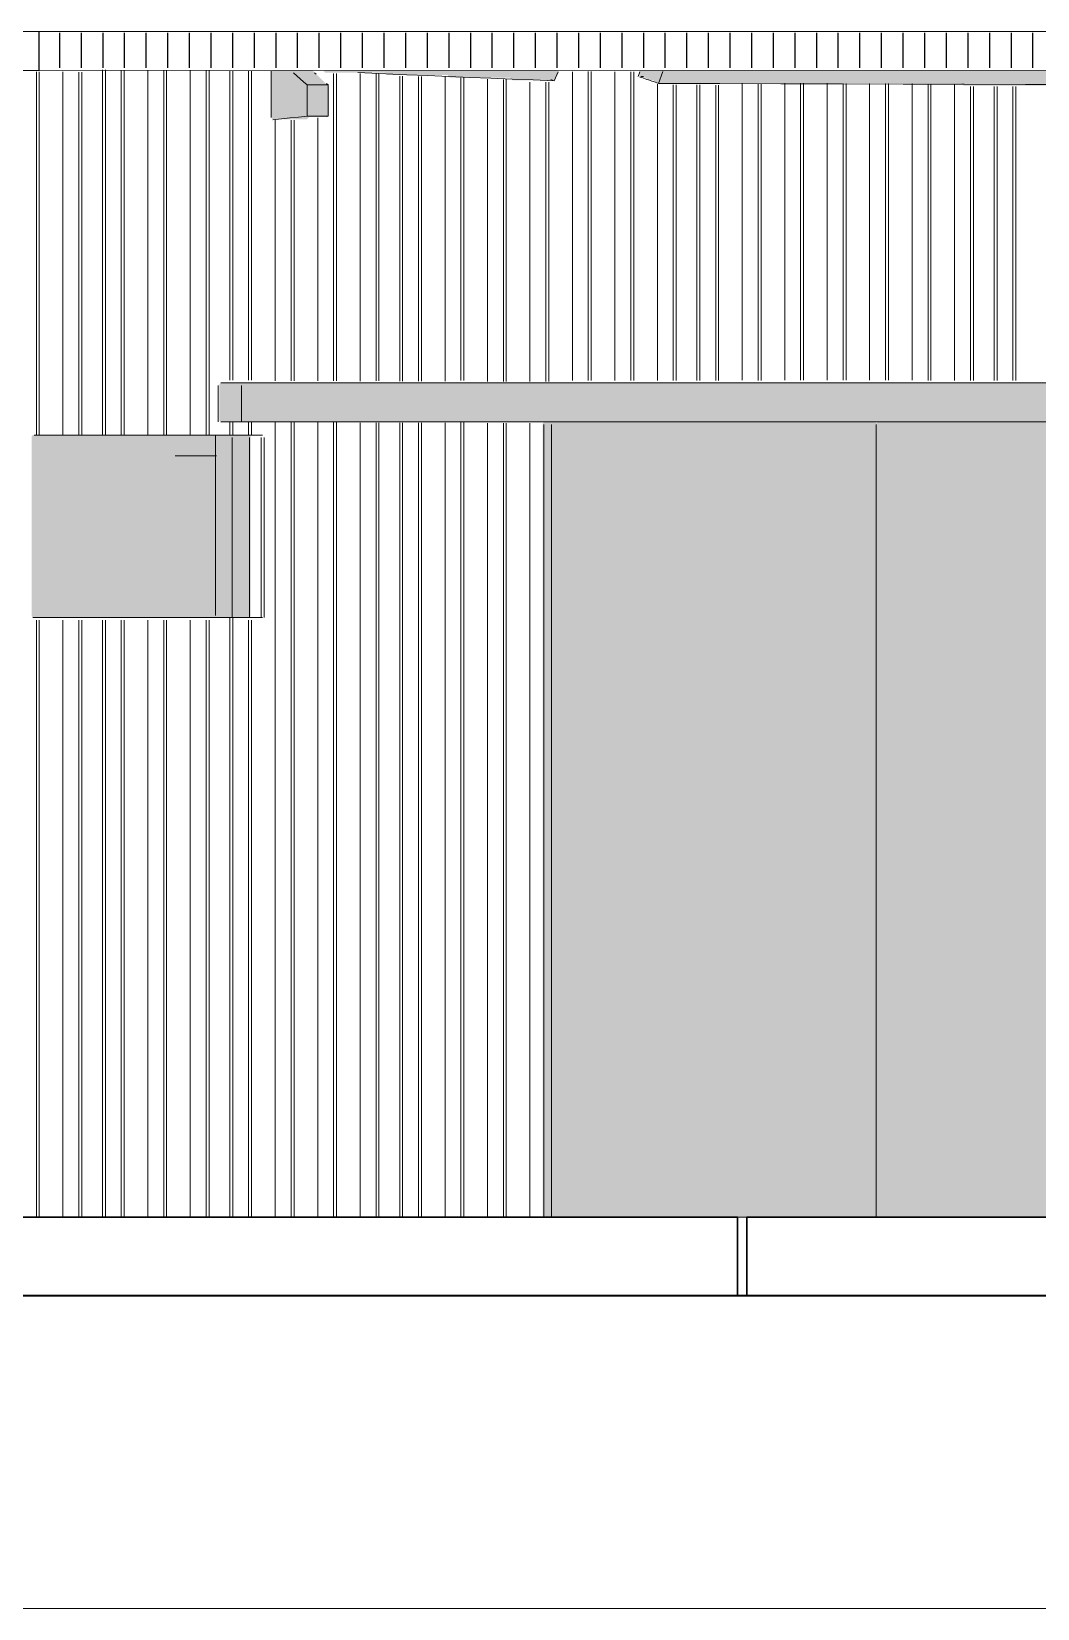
# Model space of a CAD drawing. Header units: millimetres. Extents: x 0 to 84100, y 0 to 59400.
# Drawn here: x 51480 to 55337, y 29193 to 35240 of the extents above; entities that cross this region are included whole.
import ezdxf

# ---------------------------------------------------------------- set-up
doc = ezdxf.new("R2010")
doc.units = ezdxf.units.MM
for name, color, linetype, lineweight in [('01_切断（構造・壁）', 7, 'Continuous', 35), ('09_立面の外形', 7, 'Continuous', 30), ('10_見えがかり', 7, 'Continuous', 13), ('12_見えがかり（ガラス）', 5, 'Continuous', 9), ('50_寸法', 3, 'Continuous', 9)]:
    doc.layers.add(name, color=color, linetype=linetype, lineweight=lineweight)

msp = doc.modelspace()

# ---------------------------------------------------------------- hatches: boundary and pattern name
at = {"layer": '10_見えがかり', "true_color": 0xe9dcc4}
for points in [[(52620.3, 35028.1), (52620.3, 34918.1), (52615.3, 34913.1), (52545.3, 34913.1), (52535.3, 34903.1), (52405.3, 34903.1), (52400.3, 34908.1), (52400.3, 35088.1), (52405.3, 35093.1), (52555.3, 35093.1)], [(57260.3, 33888.1), (57260.3, 33748.1), (57255.3, 33743.1), (52205.3, 33743.1), (52200.3, 33748.1), (52200.3, 33888.1), (52205.3, 33893.1), (57255.3, 33893.1)], [(54720.3, 33738.1), (54720.3, 30698.1), (54715.3, 30693.1), (53445.3, 30693.1), (53440.3, 30698.1), (53440.3, 33738.1), (53445.3, 33743.1), (54715.3, 33743.1)], [(55960.3, 33738.1), (55960.3, 30698.1), (55955.3, 30693.1), (54725.3, 30693.1), (54720.3, 30698.1), (54720.3, 33738.1), (54725.3, 33743.1), (55955.3, 33743.1)]]:
    msp.add_hatch(color=8, dxfattribs=at).paths.add_polyline_path(points)
at = {"layer": '10_見えがかり', "true_color": 0xbdbdbd}
for points in [[(53500.3, 35088.1), (53500.3, 35078.1), (53490.3, 35068.1), (53490.3, 35058.1), (53485.3, 35053.1), (53325.3, 35053.1), (53315.3, 35063.1), (53085.3, 35063.1), (53075.3, 35073.1), (52845.3, 35073.1), (52835.3, 35083.1), (52605.3, 35083.1), (52600.3, 35088.1), (52605.3, 35093.1), (53495.3, 35093.1)], [(56720.3, 35088.1), (56710.3, 35078.1), (56710.3, 35058.1), (56700.3, 35048.1), (56700.3, 35038.1), (56695.3, 35033.1), (55055.3, 35033.1), (55045.3, 35043.1), (53875.3, 35043.1), (53865.3, 35053.1), (53845.3, 35053.1), (53835.3, 35063.1), (53815.3, 35063.1), (53810.3, 35068.1), (53810.3, 35088.1), (53815.3, 35093.1), (56715.3, 35093.1)]]:
    msp.add_hatch(color=8, dxfattribs=at).paths.add_polyline_path(points)
at = {"layer": '12_見えがかり（ガラス）', "true_color": 0xdce9f2}
msp.add_hatch(color=8, dxfattribs=at).paths.add_polyline_path([(52315.3, 33693.1), (52320.3, 33688.1), (52320.3, 32998.1), (52315.3, 32993.1), (51485.3, 32993.1), (51480.3, 32998.1), (51480.3, 33688.1), (51485.3, 33693.1)])

# ---------------------------------------------------------------- linework, layer by layer
at = {"layer": '01_切断（構造・壁）'}
msp.add_lwpolyline([(18470.3, 30393.1), (61629.7, 30393.1)], dxfattribs=at)
at = {"layer": '09_立面の外形'}
msp.add_lwpolyline([(58305.5, 30693.1), (54222.5, 30693.1), (54222.5, 30393.1), (54222.5, 30393.1), (54222.1, 30393.1), (54221.7, 30393.1), (54221.1, 30393.1), (54220.5, 30393.1), (54219.2, 30393.1), (54218.6, 30393.1), (54217.6, 30393.1), (54217, 30393.1), (54215.8, 30393.1), (54215.1, 30393.1), (54213.8, 30393.1), (54213, 30393.1), (54211.7, 30393.1), (54210.7, 30393.1), (54209.6, 30393.1), (54208.4, 30393.1), (54207.4, 30393.1), (54206.1, 30393.1), (54204.5, 30393.1), (54203, 30393.1), (54201.7, 30393.1), (54200.7, 30393.1), (54199.5, 30393.1), (54198.4, 30393.1), (54197.4, 30393.1), (54195.3, 30393.1), (54193.3, 30393.1), (54191.5, 30393.1), (54188.6, 30393.1), (54187.6, 30393.1), (54187, 30393.1), (54186.8, 30393.1), (54186.6, 30393.1), (54186.6, 30393.1), (54186.6, 30693.1), (44109.6, 30693.1)], dxfattribs=at)
at = {"layer": '09b_立面_大和張り'}
for points in [[(51588.2, 35101.1), (51588.2, 35235.1)], [(51671.1, 35101.1), (51671.1, 35235.1)], [(51754.1, 35101.1), (51754.1, 35235.1)], [(51837, 35101.1), (51837, 35235.1)], [(51919.9, 35101.1), (51919.9, 35235.1)], [(52002.9, 35101.1), (52002.9, 35235.1)], [(52085.8, 35101.1), (52085.8, 35235.1)], [(52168.7, 35101.1), (52168.7, 35235.1)], [(52251.7, 35101.1), (52251.7, 35235.1)], [(52334.6, 35101.1), (52334.6, 35235.1)], [(52417.5, 35101.1), (52417.5, 35235.1)], [(52500.4, 35101.1), (52500.4, 35235.1)], [(52583.4, 35101.1), (52583.4, 35235.1)], [(52666.3, 35101.1), (52666.3, 35235.1)], [(52749.2, 35101.1), (52749.2, 35235.1)], [(52832.2, 35101.1), (52832.2, 35235.1)], [(52915.1, 35101.1), (52915.1, 35235.1)], [(52998, 35101.1), (52998, 35235.1)], [(53081, 35101.1), (53081, 35235.1)], [(53163.9, 35101.1), (53163.9, 35235.1)], [(53246.8, 35101.1), (53246.8, 35235.1)], [(53329.8, 35101.1), (53329.8, 35235.1)], [(53412.7, 35101.1), (53412.7, 35235.1)], [(53495.6, 35101.1), (53495.6, 35235.1)], [(53578.6, 35101.1), (53578.6, 35235.1)], [(53661.5, 35101.1), (53661.5, 35235.1)], [(53744.4, 35101.1), (53744.4, 35235.1)], [(53827.3, 35101.1), (53827.3, 35235.1)], [(53910.3, 35101.1), (53910.3, 35235.1)], [(53993.2, 35101.1), (53993.2, 35235.1)], [(54076.1, 35101.1), (54076.1, 35235.1)], [(54159.1, 35101.1), (54159.1, 35235.1)], [(54242, 35101.1), (54242, 35235.1)], [(54324.9, 35101.1), (54324.9, 35235.1)], [(54407.9, 35101.1), (54407.9, 35235.1)], [(54490.8, 35101.1), (54490.8, 35235.1)], [(54573.7, 35101.1), (54573.7, 35235.1)], [(54656.7, 35101.1), (54656.7, 35235.1)], [(54739.6, 35101.1), (54739.6, 35235.1)], [(54822.5, 35101.1), (54822.5, 35235.1)], [(54905.4, 35101.1), (54905.4, 35235.1)], [(54988.4, 35101.1), (54988.4, 35235.1)], [(55071.3, 35101.1), (55071.3, 35235.1)], [(55154.2, 35101.1), (55154.2, 35235.1)], [(55237.2, 35101.1), (55237.2, 35235.1)], [(55320.1, 35101.1), (55320.1, 35235.1)]]:
    msp.add_lwpolyline(points, dxfattribs=at)
at = {"layer": '10_見えがかり'}
for points in [[(51507.8, 35240.3), (51329.7, 35240.3)], [(51500.8, 35240.3), (51493.9, 35240.3)], [(51502.1, 35240.3), (51494.9, 35240.3)], [(51507.8, 35240.3), (51500.8, 35240.3)], [(51502.1, 35240.3), (51509.4, 35240.3)], [(51507.8, 35240.3), (51507.8, 35227.8)], [(51507.8, 35215.3), (51507.8, 35227.8)], [(51507.8, 35202.8), (51507.8, 35215.3)], [(51507.8, 35190.3), (51507.8, 35202.8)], [(56649.1, 35240.1), (51509.4, 35240.3)], [(51509.4, 35240.3), (51509.4, 35215.3)], [(51509.4, 35240.3), (51509.4, 35227.8)], [(51509.4, 35215.3), (51509.4, 35227.8)], [(51509.4, 35202.8), (51509.4, 35215.3)], [(51509.4, 35190.3), (51509.4, 35202.8)], [(51507.8, 35177.8), (51507.8, 35190.3)], [(51507.8, 35165.3), (51507.8, 35177.8)], [(51507.8, 35152.8), (51507.8, 35165.3)], [(51507.8, 35140.3), (51507.8, 35152.8)], [(51507.8, 35127.8), (51507.8, 35140.3)], [(51509.4, 35177.8), (51509.4, 35190.3)], [(51509.4, 35165.3), (51509.4, 35177.8)], [(51509.4, 35152.8), (51509.4, 35165.3)], [(51509.4, 35140.3), (51509.4, 35152.8)], [(51509.4, 35127.8), (51509.4, 35140.3)], [(51507.8, 35090.3), (51329.7, 35090.3)], [(51493.9, 35090.3), (51500.8, 35090.3)], [(51494.9, 35090.3), (51502.1, 35090.3)], [(51498.5, 33693.1), (51498.5, 35085.6)], [(51500.8, 35090.3), (51507.8, 35090.3)], [(51502.1, 35090.3), (51509.4, 35090.3)], [(51507.8, 35115.3), (51507.8, 35127.8)], [(51507.8, 35102.8), (51507.8, 35115.3)], [(51507.8, 35090.3), (51507.8, 35102.8)], [(51509.4, 35115.3), (51509.4, 35127.8)], [(51509.4, 35102.8), (51509.4, 35115.3)], [(51509.4, 35090.3), (51509.4, 35102.8)], [(56649.1, 35090.1), (51509.4, 35090.3)], [(51509.6, 33693.1), (51509.6, 35085.6)], [(51600.3, 33693.1), (51600.3, 35085.2)], [(51661.3, 33693.1), (51661.3, 35084.8)], [(51672.4, 33693.1), (51672.4, 35084.8)], [(51752.1, 35093), (51752.1, 33693.1)], [(51763.2, 33693.1), (51763.2, 35093)], [(51824.1, 33693.1), (51824.1, 35092.8)], [(51835.2, 33693.1), (51835.2, 35092.8)], [(51926, 33693.1), (51926, 35092.4)], [(51986.9, 33693.1), (51986.9, 35092.2)], [(51998, 33693.1), (51998, 35092.2)], [(52088.8, 33693.1), (52088.8, 35091.9)], [(52149.7, 33693.1), (52149.7, 35091.6)], [(52160.8, 33693.1), (52160.8, 35091.6)], [(52240.5, 35091.3), (52240.5, 33902.9)], [(52251.6, 33902.9), (52251.6, 35091.3)], [(52312.6, 35091.1), (52312.6, 33902.8)], [(52323.7, 35091.1), (52323.7, 33902.8)], [(52398.5, 35088.6), (52398.5, 34910.1)], [(52484.1, 35082.1), (52497.2, 35070.5)], [(52564.8, 35082.1), (52571.4, 35076.3)], [(52638.2, 33900.5), (52638.2, 35079.5)], [(52649.3, 33900.5), (52649.3, 35079.5)], [(52758.1, 35081.6), (52731.3, 35082.8)], [(52740.1, 33900.2), (52740.1, 35079.2)], [(52838.8, 35078.3), (52758.1, 35081.6)], [(52801, 33900.3), (52801, 35079.2)], [(52812.1, 33900.3), (52812.1, 35079.2)], [(52919.4, 35074.9), (52838.8, 35078.3)], [(53000, 35071.5), (52919.4, 35074.9)], [(53498.8, 35085.4), (53483.7, 35051.2)], [(53554.2, 33902), (53554.2, 35085.7)], [(53615.1, 33902.1), (53615.1, 35086.5)], [(53626.2, 33902.1), (53626.2, 35086.5)], [(53717, 33902.1), (53717, 35086.2)], [(53778, 35085.9), (53778, 33902.1)], [(53789.1, 35085.9), (53789.1, 33902.1)], [(53813.1, 35086), (53806.7, 35068)], [(53900.5, 35086.6), (53884.7, 35041.7)], [(52497.2, 35070.5), (52510.4, 35058.9)], [(52510.4, 35058.9), (52523.5, 35047.4)], [(52523.5, 35047.4), (52536.7, 35035.8)], [(52536.7, 35035.8), (52617.3, 35035.8)], [(52536.7, 35035.8), (52536.7, 35020.8)], [(52536.7, 35020.8), (52536.7, 35005.8)], [(52610.8, 35041.6), (52617.3, 35035.8)], [(52617.3, 35035.8), (52617.3, 35020.8)], [(52617.3, 35020.8), (52617.3, 35005.8)], [(52891.8, 35068.6), (52891.8, 33899.8)], [(52902.9, 33899.8), (52902.9, 35068.6)], [(52963.9, 33899.6), (52963.9, 35068.3)], [(52975, 33899.6), (52975, 35068.3)], [(53080.6, 35068.1), (53000, 35071.5)], [(53065.7, 33899.3), (53065.7, 35067.9)], [(53161.2, 35064.7), (53080.6, 35068.1)], [(53126.7, 33902.5), (53126.7, 35062.3)], [(53137.8, 33902.5), (53137.8, 35062.3)], [(53241.8, 35061.4), (53161.2, 35064.7)], [(53228.6, 33898.8), (53228.6, 35057.3)], [(53322.5, 35058), (53241.8, 35061.4)], [(53289.5, 33898.6), (53289.5, 35057)], [(53300.6, 33898.6), (53300.6, 35057)], [(53403.1, 35054.6), (53322.5, 35058)], [(53391.4, 33898.4), (53391.4, 35046.7)], [(53483.7, 35051.2), (53403.1, 35054.6)], [(53452.3, 35046.4), (53452.3, 33898.2)], [(53463.4, 35046.4), (53463.4, 33898.2)], [(53470.8, 35056.7), (53477.2, 35054)], [(53477.2, 35054), (53483.7, 35051.2)], [(53819.7, 35063.6), (53813.2, 35065.8)], [(53816.5, 35067.9), (53826.3, 35067.9)], [(53826.2, 35061.4), (53819.7, 35063.6)], [(53832.7, 35059.2), (53826.2, 35061.4)], [(53839.2, 35057), (53832.7, 35059.2)], [(53845.7, 35054.8), (53839.2, 35057)], [(53852.2, 35052.6), (53845.7, 35054.8)], [(53858.7, 35050.4), (53852.2, 35052.6)], [(53865.2, 35048.2), (53858.7, 35050.4)], [(53871.7, 35046), (53865.2, 35048.2)], [(53878.2, 35043.9), (53871.7, 35046)], [(53884.7, 35041.7), (53878.2, 35043.9)], [(53879.8, 33902.4), (53879.8, 35038.3)], [(54119.1, 35041), (53884.7, 35041.7)], [(53940.8, 33902), (53940.8, 35035.7)], [(53951.9, 33902), (53951.9, 35035.7)], [(54031.6, 35035.4), (54031.6, 33901.9)], [(54042.7, 33901.9), (54042.7, 35035.4)], [(54103.6, 33901.9), (54103.6, 35035.1)], [(54114.7, 33901.9), (54114.7, 35035.1)], [(54353.5, 35040.2), (54119.1, 35041)], [(54205.5, 33903.1), (54205.5, 35042.9)], [(54266.4, 33902.3), (54266.4, 35038.1)], [(54277.5, 33902.3), (54277.5, 35038.1)], [(54587.9, 35039.5), (54353.5, 35040.2)], [(54368.3, 33903), (54368.3, 35042.3)], [(54429.2, 33903), (54429.2, 35042.1)], [(54440.3, 33903), (54440.3, 35042.1)], [(54531.1, 33902.9), (54531.1, 35041.8)], [(54822.3, 35038.8), (54587.9, 35039.5)], [(54592.1, 33902.9), (54592.1, 35041.5)], [(54603.2, 33902.9), (54603.2, 35041.5)], [(54693.9, 33902.8), (54693.9, 35041.2)], [(54754.9, 33902.8), (54754.9, 35041)], [(54766, 33902.8), (54766, 35041)], [(55056.7, 35038.1), (54822.3, 35038.8)], [(54856.8, 33902.8), (54856.8, 35040.7)], [(54917.7, 35040.4), (54917.7, 33902.7)], [(54928.8, 35040.4), (54928.8, 33902.7)], [(55019.6, 33902.1), (55019.6, 35036.5)], [(55291.2, 35037.4), (55056.7, 35038.1)], [(55080.5, 33902.6), (55080.5, 35029.9)], [(55091.6, 33902.6), (55091.6, 35029.9)], [(55171.3, 35029.6), (55171.3, 33902.6)], [(55182.4, 33902.6), (55182.4, 35029.6)], [(55243.4, 33902.5), (55243.4, 35029.4)], [(55254.5, 33902.5), (55254.5, 35029.4)], [(55525.6, 35036.7), (55291.2, 35037.4)], [(52536.7, 35005.8), (52536.7, 34990.8)], [(52536.7, 34990.8), (52536.7, 34975.8)], [(52536.7, 34975.8), (52536.7, 34960.8)], [(52536.7, 34960.8), (52536.7, 34945.8)], [(52617.3, 35005.8), (52617.3, 34990.8)], [(52617.3, 34990.8), (52617.3, 34975.8)], [(52617.3, 34975.8), (52617.3, 34960.8)], [(52617.3, 34960.8), (52617.3, 34945.8)], [(52438.3, 34905.5), (52405.6, 34902.1)], [(52414.4, 33900.9), (52414.4, 34900.1)], [(52471.1, 34908.9), (52438.3, 34905.5)], [(52503.9, 34912.4), (52471.1, 34908.9)], [(52475.4, 33901), (52475.4, 34900.3)], [(52486.5, 33901), (52486.5, 34900.3)], [(52536.7, 34915.8), (52503.9, 34912.4)], [(52536.7, 34945.8), (52536.7, 34930.8)], [(52536.7, 34930.8), (52536.7, 34915.8)], [(52536.7, 34915.8), (52617.3, 34915.8)], [(52577.3, 33900.7), (52577.3, 34909.9)], [(52617.3, 34915.8), (52609.2, 34914.9)], [(52617.3, 34945.8), (52617.3, 34930.8)], [(52617.3, 34930.8), (52617.3, 34915.8)], [(52195.8, 33743.1), (52195.8, 33883.1)], [(52205.7, 33893.1), (52284.6, 33893.1)], [(52284.6, 33893.1), (57255.3, 33893.1)], [(52284.6, 33743.1), (52284.6, 33883.1)], [(52360.5, 33693.1), (51489.6, 33693.1)], [(51509.6, 33693.1), (51498.5, 33693.1)], [(51498.5, 33693.1), (51589.2, 33693.1)], [(51509.6, 33693.1), (51600.3, 33693.1)], [(51600.3, 33693.1), (51589.2, 33693.1)], [(51672.4, 33693.1), (51661.3, 33693.1)], [(51661.3, 33693.1), (51752.1, 33693.1)], [(51672.4, 33693.1), (51763.2, 33693.1)], [(51763.2, 33693.1), (51752.1, 33693.1)], [(51835.2, 33693.1), (51824.1, 33693.1)], [(51824.1, 33693.1), (51914.9, 33693.1)], [(51835.2, 33693.1), (51926, 33693.1)], [(51926, 33693.1), (51914.9, 33693.1)], [(51998, 33693.1), (51986.9, 33693.1)], [(51986.9, 33693.1), (52077.7, 33693.1)], [(51998, 33693.1), (52088.8, 33693.1)], [(52088.8, 33693.1), (52077.7, 33693.1)], [(52160.8, 33693.1), (52149.7, 33693.1)], [(52149.7, 33693.1), (52240.5, 33693.1)], [(52160.8, 33693.1), (52251.6, 33693.1)], [(52185.7, 33000.5), (52185.7, 33689.7)], [(52284.6, 33743.1), (52205.7, 33743.1)], [(52240.5, 33743.1), (52240.5, 33693.1)], [(52251.6, 33693.1), (52240.5, 33693.1)], [(52249.4, 32993.1), (52249.4, 33683.1)], [(52251.6, 33693.1), (52251.6, 33743.1)], [(52284.6, 33743.1), (57255.3, 33743.1)], [(52312.6, 33743.1), (52312.6, 33693.1)], [(52323.7, 33693.1), (52312.6, 33693.1)], [(52312.6, 33693.1), (52360.5, 33693.1)], [(52323.7, 33743.1), (52323.7, 33693.1)], [(52323.7, 33693.1), (52362, 33693.1)], [(52366, 33693.1), (52360.5, 33693.1)], [(52360.5, 32993.1), (52360.5, 33683.1)], [(52360.5, 33683.1), (52360.5, 32993.1)], [(52371.6, 33683.1), (52371.6, 32993.1)], [(52414.4, 30693.1), (52414.4, 33741)], [(52475.4, 30693.1), (52475.4, 33741.1)], [(52486.5, 30693.1), (52486.5, 33741.1)], [(52577.3, 30693.1), (52577.3, 33740.8)], [(52638.2, 30693.1), (52638.2, 33740.6)], [(52649.3, 30693.1), (52649.3, 33740.6)], [(52740.1, 30693.1), (52740.1, 33740.4)], [(52801, 30693.1), (52801, 33740.4)], [(52812.1, 30693.1), (52812.1, 33740.4)], [(52891.8, 33739.9), (52891.8, 30693.1)], [(52902.9, 30693.1), (52902.9, 33739.9)], [(52963.9, 30693.1), (52963.9, 33739.8)], [(52975, 30693.1), (52975, 33739.8)], [(53065.7, 30693.1), (53065.7, 33739.5)], [(53126.7, 30693.1), (53126.7, 33742.5)], [(53137.8, 30693.1), (53137.8, 33742.5)], [(53228.6, 30693.1), (53228.6, 33739.1)], [(53289.5, 30693.1), (53289.5, 33738.9)], [(53300.6, 30693.1), (53300.6, 33738.9)], [(53391.4, 30693.1), (53391.4, 33738.6)], [(53444.7, 30693.1), (53444.7, 33733.1)], [(53474.3, 30693.1), (53474.3, 33733.1)], [(54719.4, 30693.1), (54719.4, 33733.1)], [(54719.4, 30693.1), (54719.4, 33733.1)], [(52189.8, 33613.1), (52030.3, 33613.1)], [(52360.5, 32993.1), (51489.6, 32993.1)], [(51509.6, 32993.1), (51498.5, 32993.1)], [(51589.2, 32993.1), (51498.5, 32993.1)], [(51498.5, 30693.1), (51498.5, 32983.1)], [(51600.3, 32993.1), (51509.6, 32993.1)], [(51509.6, 32983.1), (51509.6, 30693.1)], [(51600.3, 32993.1), (51589.2, 32993.1)], [(51600.3, 32983.1), (51600.3, 30693.1)], [(51672.4, 32993.1), (51661.3, 32993.1)], [(51752.1, 32993.1), (51661.3, 32993.1)], [(51661.3, 30693.1), (51661.3, 32983.1)], [(51763.2, 32993.1), (51672.4, 32993.1)], [(51672.4, 32983.1), (51672.4, 30693.1)], [(51763.2, 32993.1), (51752.1, 32993.1)], [(51752.1, 32983.1), (51752.1, 30693.1)], [(51763.2, 32983.1), (51763.2, 30693.1)], [(51835.2, 32993.1), (51824.1, 32993.1)], [(51914.9, 32993.1), (51824.1, 32993.1)], [(51824.1, 30693.1), (51824.1, 32983.1)], [(51926, 32993.1), (51835.2, 32993.1)], [(51835.2, 32983.1), (51835.2, 30693.1)], [(51926, 32993.1), (51914.9, 32993.1)], [(51926, 32983.1), (51926, 30693.1)], [(51998, 32993.1), (51986.9, 32993.1)], [(52077.7, 32993.1), (51986.9, 32993.1)], [(51986.9, 30693.1), (51986.9, 32983.1)], [(52088.8, 32993.1), (51998, 32993.1)], [(51998, 32983.1), (51998, 30693.1)], [(52088.8, 32993.1), (52077.7, 32993.1)], [(52088.8, 32983.1), (52088.8, 30693.1)], [(52160.8, 32993.1), (52149.7, 32993.1)], [(52240.5, 32993.1), (52149.7, 32993.1)], [(52149.7, 30693.1), (52149.7, 32983.1)], [(52251.6, 32993.1), (52160.8, 32993.1)], [(52160.8, 32983.1), (52160.8, 30693.1)], [(52251.6, 32993.1), (52240.5, 32993.1)], [(52240.5, 32993.1), (52240.5, 30693.1)], [(52251.6, 32993.1), (52251.6, 30693.1)], [(52360.5, 32993.1), (52312.6, 32993.1)], [(52323.7, 32993.1), (52312.6, 32993.1)], [(52312.6, 30693.1), (52312.6, 32983.1)], [(52362, 32993.1), (52323.7, 32993.1)], [(52323.7, 32983.1), (52323.7, 30693.1)], [(52366, 32993.1), (52360.5, 32993.1)], [(53437.4, 30693.1), (51299.6, 30693.1)], [(51509.6, 30693.1), (51498.5, 30693.1)], [(51498.5, 30693.1), (51589.2, 30693.1)], [(51509.6, 30693.1), (51600.3, 30693.1)], [(51600.3, 30693.1), (51589.2, 30693.1)], [(51672.4, 30693.1), (51661.3, 30693.1)], [(51661.3, 30693.1), (51752.1, 30693.1)], [(51672.4, 30693.1), (51763.2, 30693.1)], [(51763.2, 30693.1), (51752.1, 30693.1)], [(51835.2, 30693.1), (51824.1, 30693.1)], [(51824.1, 30693.1), (51914.9, 30693.1)], [(51835.2, 30693.1), (51926, 30693.1)], [(51926, 30693.1), (51914.9, 30693.1)], [(51998, 30693.1), (51986.9, 30693.1)], [(51986.9, 30693.1), (52077.7, 30693.1)], [(51998, 30693.1), (52088.8, 30693.1)], [(52088.8, 30693.1), (52077.7, 30693.1)], [(52160.8, 30693.1), (52149.7, 30693.1)], [(52149.7, 30693.1), (52240.5, 30693.1)], [(52160.8, 30693.1), (52251.6, 30693.1)], [(52251.6, 30693.1), (52240.5, 30693.1)], [(52323.7, 30693.1), (52312.6, 30693.1)], [(52312.6, 30693.1), (52403.3, 30693.1)], [(52323.7, 30693.1), (52414.4, 30693.1)], [(52414.4, 30693.1), (52403.3, 30693.1)], [(52486.5, 30693.1), (52475.4, 30693.1)], [(52475.4, 30693.1), (52566.2, 30693.1)], [(52486.5, 30693.1), (52577.3, 30693.1)], [(52577.3, 30693.1), (52566.2, 30693.1)], [(52649.3, 30693.1), (52638.2, 30693.1)], [(52638.2, 30693.1), (52729, 30693.1)], [(52649.3, 30693.1), (52740.1, 30693.1)], [(52740.1, 30693.1), (52729, 30693.1)], [(52812.1, 30693.1), (52801, 30693.1)], [(52801, 30693.1), (52891.8, 30693.1)], [(52812.1, 30693.1), (52902.9, 30693.1)], [(52902.9, 30693.1), (52891.8, 30693.1)], [(52975, 30693.1), (52963.9, 30693.1)], [(52963.9, 30693.1), (53054.6, 30693.1)], [(52975, 30693.1), (53065.7, 30693.1)], [(53065.7, 30693.1), (53054.6, 30693.1)], [(53137.8, 30693.1), (53126.7, 30693.1)], [(53126.7, 30693.1), (53217.4, 30693.1)], [(53137.8, 30693.1), (53228.6, 30693.1)], [(53228.6, 30693.1), (53217.4, 30693.1)], [(53300.6, 30693.1), (53289.5, 30693.1)], [(53289.5, 30693.1), (53380.3, 30693.1)], [(53300.6, 30693.1), (53391.4, 30693.1)], [(53391.4, 30693.1), (53380.3, 30693.1)], [(53454.6, 30693.1), (53444.7, 30693.1)], [(53474.3, 30693.1), (53444.7, 30693.1)], [(53474.3, 30693.1), (54719.4, 30693.1)], [(54186.6, 30393.1), (54186.6, 30693)], [(54222.5, 30393.1), (54222.5, 30693)], [(54709.6, 30693.1), (54719.4, 30693.1)], [(54719.4, 30693.1), (54709.6, 30693.1)], [(54719.4, 30693.1), (55964.6, 30693.1)], [(54188, 30393.1), (54186.6, 30393.1)], [(54189.1, 30393.1), (54186.6, 30393.1)], [(54198.4, 30393.1), (54186.6, 30393.1)], [(54203, 30393.1), (54186.6, 30393.1)], [(54205.3, 30393.1), (54186.6, 30393.1)], [(54207.4, 30393.1), (54186.6, 30393.1)], [(54209.6, 30393.1), (54186.6, 30393.1)], [(54211.7, 30393.1), (54186.6, 30393.1)], [(54215.8, 30393.1), (54186.6, 30393.1)], [(54217.6, 30393.1), (54186.6, 30393.1)], [(54221.5, 30393.1), (54186.6, 30393.1)], [(54222.5, 30393.1), (54186.6, 30393.1)], [(54222.5, 30393.1), (54186.6, 30393.1)], [(54222.3, 30393.1), (54186.6, 30393.1)], [(54221.8, 30393.1), (54186.6, 30393.1)], [(54221.1, 30393.1), (54186.6, 30393.1)], [(54218.6, 30393.1), (54186.6, 30393.1)], [(54217, 30393.1), (54186.6, 30393.1)], [(54215.1, 30393.1), (54186.6, 30393.1)], [(54202.7, 30393.1), (54186.6, 30393.1)], [(54193.9, 30393.1), (54186.6, 30393.1)], [(54196.3, 30393.1), (54186.6, 30393.1)], [(54195.2, 30393.1), (54186.6, 30393.1)], [(54194.1, 30393.1), (54186.6, 30393.1)], [(54193.1, 30393.1), (54186.6, 30393.1)], [(54192, 30393.1), (54186.6, 30393.1)], [(54193.3, 30393.1), (54186.6, 30393.1)], [(54191.5, 30393.1), (54186.6, 30393.1)], [(54188, 30393.1), (54189.1, 30393.1)], [(54189.9, 30393.1), (54188.6, 30393.1)], [(54189.1, 30393.1), (54190.5, 30393.1)], [(54191.5, 30393.1), (54189.9, 30393.1)], [(54190.5, 30393.1), (54192.1, 30393.1)], [(54193.3, 30393.1), (54191.5, 30393.1)], [(54192.1, 30393.1), (54194, 30393.1)], [(54194, 30393.1), (54196.1, 30393.1)], [(54196.1, 30393.1), (54198.4, 30393.1)], [(54198.4, 30393.1), (54200.7, 30393.1)], [(54200.7, 30393.1), (54203, 30393.1)], [(54203, 30393.1), (54205.3, 30393.1)], [(54205.3, 30393.1), (54207.4, 30393.1)], [(54207.4, 30393.1), (54209.6, 30393.1)], [(54209.6, 30393.1), (54211.7, 30393.1)], [(54211.7, 30393.1), (54213.8, 30393.1)], [(54213.8, 30393.1), (54215.8, 30393.1)], [(54217, 30393.1), (54215.1, 30393.1)], [(54215.8, 30393.1), (54217.6, 30393.1)], [(54218.6, 30393.1), (54217, 30393.1)], [(54217.6, 30393.1), (54219.2, 30393.1)], [(54220, 30393.1), (54218.6, 30393.1)], [(54219.2, 30393.1), (54220.5, 30393.1)], [(54221.1, 30393.1), (54220, 30393.1)]]:
    msp.add_lwpolyline(points, dxfattribs=at)
at = {"layer": '12_見えがかり（ガラス）'}
for points in [[(52316.1, 32993.1), (52316.1, 33683.1)], [(51484.7, 32993.1), (52316.1, 32993.1)], [(52301.3, 32993.1), (52316.1, 32993.1)]]:
    msp.add_lwpolyline(points, dxfattribs=at)
at = {"layer": '50_寸法'}
msp.add_lwpolyline([(20970.3, 29193.1), (59129.7, 29193.1)], dxfattribs=at)

doc.saveas('drawing.dxf')
